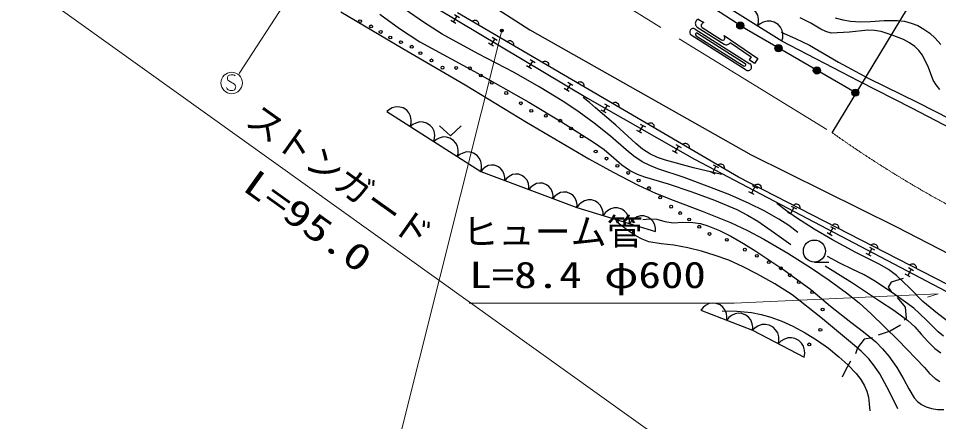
# Model space of a CAD drawing. Units: millimetres, scale not verified. Extents: x 40000 to 680000, y 20000 to 380000.
# Drawn here: x 289113 to 352872, y 244403 to 272312 of the extents above; entities that cross this region are included whole.
import ezdxf
from ezdxf.enums import TextEntityAlignment as Align

# ---------------------------------------------------------------- set-up
doc = ezdxf.new("R2010")
doc.units = ezdxf.units.MM
doc.header["$LTSCALE"] = 1000
doc.linetypes.add('CHAIN', pattern=[18.5, 12, -1.5, 3.5, -1.5])
for name, color, linetype, lineweight in [('M-BGD', 7, 'Continuous', 25), ('M-BGD-HTXT', 7, 'Continuous', 13), ('M-BMK', 2, 'CHAIN', 13), ('M-STR-STRC', 7, 'Continuous', 25)]:
    doc.layers.add(name, color=color, linetype=linetype, lineweight=lineweight)
doc.styles.add('ＭＳ ゴシック', font='')
doc.styles.get('ＭＳ ゴシック').set_extended_font_data('MS Gothic')

# ---------------------------------------------------------------- blocks, each defined once
blk = doc.blocks.new('BUHIN478')
at = {"color": 7, "linetype": 'Continuous', "lineweight": 25}
blk.add_lwpolyline([(-46, 246), (15, 237), (68, 216), (131, 179), (170, 131), (198, 76), (212, 0), (206, -61), (186, -120), (141, -178), (99, -217), (46, -246)], dxfattribs=at)
blk = doc.blocks.new('BUHIN479')
at = {"color": 7, "linetype": 'Continuous', "lineweight": 25}
blk.add_lwpolyline([(-59, 243), (2, 237), (56, 219), (121, 186), (163, 140), (194, 87), (212, 11), (209, -50), (193, -110), (151, -171), (110, -211), (59, -243)], dxfattribs=at)
blk = doc.blocks.new('BUHIN513')
at = {"color": 7, "linetype": 'Continuous', "lineweight": 25}
blk.add_lwpolyline([(151, -988), (367, -879), (541, -731), (729, -505), (815, -270), (853, -26), (806, 280), (697, 501), (545, 700), (298, 859), (88, 944), (-151, 988)], dxfattribs=at)
blk = doc.blocks.new('BUHIN523')
at = {"color": 7, "linetype": 'Continuous', "lineweight": 25}
blk.add_lwpolyline([(138, -956), (347, -852), (517, -711), (700, -494), (785, -267), (824, -33), (781, 264), (677, 478), (532, 672), (295, 828), (93, 911), (-138, 956)], dxfattribs=at)
blk = doc.blocks.new('BUHIN524')
at = {"color": 7, "linetype": 'Continuous', "lineweight": 25}
blk.add_lwpolyline([(310, -834), (478, -700), (604, -540), (727, -309), (759, -89), (749, 131), (653, 389), (517, 562), (349, 709), (105, 803), (-93, 839), (-310, 834)], dxfattribs=at)
blk = doc.blocks.new('BUHIN525')
at = {"color": 7, "linetype": 'Continuous', "lineweight": 25}
blk.add_lwpolyline([(385, -869), (556, -715), (679, -536), (795, -282), (815, -45), (789, 188), (670, 458), (515, 633), (326, 778), (60, 863), (-154, 888), (-385, 869)], dxfattribs=at)
blk = doc.blocks.new('BUHIN526')
at = {"color": 7, "linetype": 'Continuous', "lineweight": 25}
blk.add_lwpolyline([(321, -908), (505, -766), (644, -595), (781, -347), (820, -109), (813, 129), (713, 410), (570, 599), (390, 761), (128, 867), (-86, 909), (-321, 908)], dxfattribs=at)
blk = doc.blocks.new('BUHIN527')
at = {"color": 7, "linetype": 'Continuous', "lineweight": 25}
blk.add_lwpolyline([(233, -978), (440, -851), (603, -688), (773, -446), (839, -203), (857, 44), (785, 347), (657, 559), (489, 746), (228, 886), (11, 953), (-233, 978)], dxfattribs=at)
blk = doc.blocks.new('BUHIN634')
at = {"color": 7, "linetype": 'Continuous', "lineweight": 25}
blk.add_circle((0, 0), 99.5, dxfattribs=at)
blk = doc.blocks.new('BUHIN638')
at = {"color": 7, "linetype": 'Continuous', "lineweight": 25}
blk.add_circle((0, 0), 99.5, dxfattribs=at)
blk = doc.blocks.new('BUHIN639')
at = {"color": 7, "linetype": 'Continuous', "lineweight": 25}
blk.add_circle((0, 0), 99.5, dxfattribs=at)
blk = doc.blocks.new('BUHIN641')
at = {"color": 7, "linetype": 'Continuous', "lineweight": 25}
blk.add_circle((0, 0), 99.5, dxfattribs=at)
blk = doc.blocks.new('BUHIN642')
at = {"color": 7, "linetype": 'Continuous', "lineweight": 25}
blk.add_circle((0, 0), 99.5, dxfattribs=at)
blk = doc.blocks.new('BUHIN643')
at = {"color": 7, "linetype": 'Continuous', "lineweight": 25}
blk.add_circle((0, 0), 99.5, dxfattribs=at)
blk = doc.blocks.new('BUHIN644')
at = {"color": 7, "linetype": 'Continuous', "lineweight": 25}
blk.add_circle((0, 0), 99.5, dxfattribs=at)
blk = doc.blocks.new('BUHIN645')
at = {"color": 7, "linetype": 'Continuous', "lineweight": 25}
blk.add_circle((0, 0), 99.5, dxfattribs=at)
blk = doc.blocks.new('BUHIN646')
at = {"color": 7, "linetype": 'Continuous', "lineweight": 25}
blk.add_circle((0, 0), 99.5, dxfattribs=at)
blk = doc.blocks.new('BUHIN648')
at = {"color": 7, "linetype": 'Continuous', "lineweight": 25}
blk.add_circle((0, 0), 99.5, dxfattribs=at)
blk = doc.blocks.new('BUHIN649')
at = {"color": 7, "linetype": 'Continuous', "lineweight": 25}
blk.add_circle((0, 0), 99.5, dxfattribs=at)
blk = doc.blocks.new('BUHIN650')
at = {"color": 7, "linetype": 'Continuous', "lineweight": 25}
blk.add_circle((0, 0), 99.5, dxfattribs=at)
blk = doc.blocks.new('BUHIN651')
at = {"color": 7, "linetype": 'Continuous', "lineweight": 25}
blk.add_circle((0, 0), 99.5, dxfattribs=at)
blk = doc.blocks.new('BUHIN652')
at = {"color": 7, "linetype": 'Continuous', "lineweight": 25}
blk.add_circle((0, 0), 99.5, dxfattribs=at)
blk = doc.blocks.new('BUHIN654')
at = {"color": 7, "linetype": 'Continuous', "lineweight": 25}
blk.add_circle((0, 0), 99.5, dxfattribs=at)
blk = doc.blocks.new('BUHIN655')
at = {"color": 7, "linetype": 'Continuous', "lineweight": 25}
blk.add_circle((0, 0), 99.5, dxfattribs=at)
blk = doc.blocks.new('BUHIN656')
at = {"color": 7, "linetype": 'Continuous', "lineweight": 25}
blk.add_circle((0, 0), 99.5, dxfattribs=at)
blk = doc.blocks.new('BUHIN676')
at = {"color": 7, "linetype": 'Continuous', "lineweight": 25}
for p, q in [((-211, -242), (-281, 155)), ((246, 43), (-246, -43)), ((211, 242), (281, -155))]:
    blk.add_line(p, q, dxfattribs=at)
blk = doc.blocks.new('BUHIN677')
at = {"color": 7, "linetype": 'Continuous', "lineweight": 25}
for p, q in [((-206, -246), (-284, 149)), ((245, 48), (-245, -48)), ((206, 246), (284, -149))]:
    blk.add_line(p, q, dxfattribs=at)
blk = doc.blocks.new('BUHIN678')
at = {"color": 7, "linetype": 'Continuous', "lineweight": 25}
for p, q in [((-198, -253), (-289, 139)), ((243, 57), (-243, -57)), ((198, 253), (289, -139))]:
    blk.add_line(p, q, dxfattribs=at)
blk = doc.blocks.new('BUHIN685')
at = {"color": 7, "linetype": 'Continuous', "lineweight": 25}
for radius in [249, 220, 191, 161, 132, 97.5, 67.5, 38.8, 7.5]:
    blk.add_circle((0, 0), radius, dxfattribs=at)
blk = doc.blocks.new('BUHIN686')
at = {"color": 7, "linetype": 'Continuous', "lineweight": 25}
for radius in [249, 220, 191, 161, 132, 97.5, 67.5, 38.8, 7.5]:
    blk.add_circle((0, 0), radius, dxfattribs=at)
blk = doc.blocks.new('BUHIN787')
at = {"color": 7, "linetype": 'Continuous', "lineweight": 25}
blk.add_lwpolyline([(-221, 800), (-267, -230), (760, -335)], dxfattribs=at)
blk = doc.blocks.new('BUHIN792')
at = {"color": 7, "linetype": 'Continuous', "lineweight": 25}
blk.add_line((-579, -500), (71, -1253), dxfattribs=at)
blk.add_circle((0, 0), 765, dxfattribs=at)
blk = doc.blocks.new('BUHIN812')
at = {"color": 7, "linetype": 'Continuous', "lineweight": 13}
blk.add_lwpolyline([(518, 140), (525, 201), (508, 261), (468, 330), (392, 418), (309, 475), (212, 500), (118, 483), (50, 430), (10, 390), (-27, 318), (-24, 252), (64, -212), (43, -290), (-9, -374), (-82, -427), (-153, -454), (-238, -458), (-340, -393), (-453, -262), (-493, -198), (-514, -122), (-511, -40), (-480, 56)], dxfattribs=at)
blk.add_circle((0, 0), 746, dxfattribs=at)

msp = doc.modelspace()

# ---------------------------------------------------------------- linework, layer by layer
at = {"layer": 'M-BGD'}
for p, q in [((345498, 264402), (360846, 289740)), ((342020, 270727), (318324, 285604)), ((319493, 274780), (324540, 271517)), ((318055, 273052), (328543, 266792)), ((339003, 261322), (319540, 272692)), ((324540, 271517), (339884, 262858)), ((347350, 267961), (342020, 270727)), ((351027, 266106), (347350, 267961)), ((328543, 266792), (335965, 262565)), ((358435, 262195), (351027, 266106)), ((314640, 265869), (321145, 261705)), ((339884, 262858), (349951, 257880)), ((335965, 262565), (354908, 252612)), ((321145, 261705), (327815, 259216)), ((355112, 253042), (339003, 261322)), ((327815, 259216), (333268, 257555)), ((349951, 257880), (356212, 254655)), ((349583, 254056), (349375, 253710)), ((350415, 254299), (349583, 254056)), ((349375, 253710), (349617, 253363)), ((349999, 252982), (350553, 252323)), ((336400, 252127), (339988, 250723)), ((350553, 252323), (350623, 251561)), ((350623, 251561), (350484, 251422)), ((339988, 250723), (343556, 248871)), ((349513, 250659), (348681, 250382)), ((350241, 251075), (349513, 250659)), ((347711, 250105), (347260, 249515)), ((348300, 250209), (347711, 250105)), ((347260, 249515), (347121, 249099)), ((346775, 248579), (346428, 247955)), ((346428, 247955), (346186, 247470))]:
    msp.add_line(p, q, dxfattribs=at)
for points in [[(347103, 267173), (339557, 271537), (332011, 276447), (323192, 281902), (318191, 284721), (313372, 288448), (311736, 289721), (310093, 291483), (301365, 299848), (297455, 303485), (289225, 312170)], [(343117, 257486), (342484, 257971), (341806, 258415), (340792, 258982), (339742, 259501), (338397, 260094), (337029, 260632), (335245, 261292), (333430, 261899), (332862, 262119), (332324, 262392), (331765, 262768), (331227, 263204), (330137, 264161), (329012, 265068), (327977, 265830), (326903, 266545), (325202, 267577), (323473, 268557), (320965, 269865), (318477, 271229), (317179, 272053), (315914, 272928)], [(311453, 272760), (315754, 270237), (320060, 267710), (324327, 265133), (328627, 262589), (330327, 261659), (332064, 260777), (333261, 260222), (334481, 259723), (336484, 258975), (338461, 258173), (339624, 257625), (340761, 257023), (342425, 256050), (344060, 255024), (345298, 254195), (346500, 253316), (347363, 252620), (348194, 251873), (350060, 250028), (351886, 248137), (352235, 247742), (352634, 247384), (352956, 247180)], [(314158, 272616), (315525, 271625), (316926, 270684), (320719, 268629), (324480, 266522), (326738, 265161), (328970, 263746), (329691, 263228), (330381, 262658), (330933, 262187), (331514, 261771), (331986, 261526), (332487, 261334), (334142, 260852), (335765, 260316), (337334, 259728), (338885, 259083), (339630, 258702), (340346, 258269), (341492, 257468), (342631, 256653)], [(352964, 267394), (352709, 267704), (352506, 268045), (352163, 268913), (351756, 269776), (351514, 270096), (351229, 270370), (350854, 270627), (350431, 270841), (349665, 271153), (348885, 271405), (348433, 271483), (347971, 271502), (346699, 271371), (345419, 271300), (345065, 271408), (344724, 271576), (344010, 271991), (343280, 272345)], [(345698, 272358), (346227, 272209), (346775, 272117), (347460, 272080), (348164, 272102), (349102, 272168), (350028, 272174), (350502, 272114), (350979, 271992), (351429, 271812), (351852, 271579), (352261, 271288), (352640, 270945), (353021, 270503)], [(341955, 271350), (342955, 270927), (343929, 270449), (345942, 269282), (347985, 268167), (351427, 266495), (354838, 264770)], [(337822, 261512), (335892, 261969), (333951, 262491), (333396, 262689), (332861, 262944), (332364, 263268), (331897, 263645), (330515, 264912), (329108, 266121), (328673, 266483), (328237, 266843)], [(353857, 251074), (352791, 251879), (351774, 252722), (350884, 253648), (349960, 254521), (349395, 254922), (348794, 255276), (347136, 256103), (345511, 256979), (344258, 257715), (343035, 258502), (342343, 258992), (341658, 259494)], [(332381, 258383), (332864, 258432), (333339, 258419), (333904, 258265), (334486, 258170), (335159, 258211), (335836, 258191), (336365, 258106), (336880, 257961), (337684, 257628), (338474, 257237), (339361, 256742), (340218, 256195), (342138, 254897), (344024, 253550), (345384, 252392), (346784, 251279), (347670, 250626), (348514, 249928), (348990, 249449), (349430, 248921), (349969, 248142), (350463, 247322), (350800, 246659), (351184, 246036), (351412, 245791), (351691, 245583), (352016, 245420), (352374, 245309), (352798, 245250), (353236, 245250)], [(350039, 245286), (349446, 246502), (348792, 247706), (348442, 248242), (348046, 248738), (347504, 249279), (346909, 249786), (344834, 251513), (342727, 253187), (341524, 253930), (340278, 254628), (339321, 255124), (338329, 255569), (337401, 255908), (336453, 256190), (335503, 256428), (334530, 256610), (333652, 256703), (332784, 256856), (332329, 257031), (331895, 257264), (331255, 257696), (330649, 258162)], [(353210, 250313), (352842, 250612), (352022, 251451), (351160, 252246), (349847, 253195), (348502, 254093), (347708, 254554), (346882, 254965), (346022, 255374), (345185, 255836)], [(345008, 255178), (346905, 253999), (348781, 252762), (349779, 252108), (350737, 251406), (351225, 250952), (351671, 250455), (352125, 249935), (352623, 249458), (353019, 249169)], [(337866, 252079), (338888, 252046), (339901, 251954), (340575, 251827), (341238, 251641), (342016, 251352), (342770, 251008), (343638, 250539), (344478, 250017), (345236, 249482), (345962, 248895), (346577, 248338), (347159, 247727), (347477, 247316), (347740, 246879), (347902, 246499), (348006, 246101), (348067, 245639), (348097, 245157)]]:
    msp.add_lwpolyline(points, dxfattribs=at)
for centre, radius in [((322610, 271468), 100), ((322610, 271468), 87.5), ((322610, 271468), 75), ((322610, 271468), 62.5), ((322610, 271468), 50), ((322610, 271468), 37.5), ((322610, 271468), 25), ((322610, 271468), 12.5), ((316366, 270350), 99.5), ((328147, 264147), 99.5), ((338202, 256988), 99.5), ((343189, 254052), 99.5), ((344114, 253368), 99.5), ((344838, 252162), 99.5)]:
    msp.add_circle(centre, radius, dxfattribs=at)
at = {"layer": 'M-BGD-HTXT'}
for p, q in [((340600, 238224), (267794, 290265)), ((310823, 278377), (304402, 268508)), ((322610, 271468), (313145, 233798)), ((352841, 253257), (338704, 252596)), ((352841, 253257), (352102, 253007)), ((338704, 252596), (320350, 252596))]:
    msp.add_line(p, q, dxfattribs=at)
at = {"layer": 'M-BMK'}
msp.add_line((319133, 280579), (345498, 264402), dxfattribs=at)
msp.add_arc((391772, 329661), 80000, 234.65953, 252.74403, dxfattribs=at)
at = {"layer": 'M-STR-STRC'}
for p, q in [((336221, 272265), (336600, 272024)), ((336155, 271715), (338012, 270535)), ((336488, 271681), (337839, 270822)), ((339535, 268738), (335737, 271151)), ((336715, 270530), (335906, 271044)), ((336005, 271573), (339803, 269160)), ((336071, 271117), (339362, 269025)), ((336178, 271285), (339470, 269194)), ((338018, 271123), (340336, 269532)), ((338441, 270651), (339882, 269662)), ((339884, 269660), (339742, 269436)), ((340122, 269194), (339742, 269436)), ((340336, 269532), (340122, 269194))]:
    msp.add_line(p, q, dxfattribs=at)
for centre, radius, start, end in [((336293, 272026), 250, 106.74005, 150.21686), ((336315, 271969), 300, 142.7886, 237.76845), ((336567, 271808), 150, 137.96921, 238.37144), ((336706, 271743), 300, 110.50095, 146.4556), ((335871, 271362), 250, 57.56915, 237.56912), ((336124, 271201), 100, 57.56915, 237.56912), ((337762, 270967), 300, 340.94785, 31.47247), ((337919, 270949), 150, 237.56912, 327.56912), ((338173, 270787), 300, 237.31538, 332.96344), ((339416, 269109), 100, 237.56912, 57.56915), ((339669, 268949), 250, 237.56912, 57.56915)]:
    msp.add_arc(centre, radius, start, end, dxfattribs=at)

# ---------------------------------------------------------------- block references
at = {"layer": 'M-BGD', "rotation": 49.18191}
for name, p in [('BUHIN513', (339481, 272321)), ('BUHIN656', (312786, 272119)), ('BUHIN676', (319366, 272270)), ('BUHIN478', (320756, 271981)), ('BUHIN513', (341174, 271258)), ('BUHIN655', (313551, 271757)), ('BUHIN686', (339131, 271814)), ('BUHIN655', (314214, 271375)), ('BUHIN654', (314878, 270993)), ('BUHIN676', (321988, 270705)), ('BUHIN654', (315622, 270672)), ('BUHIN478', (323189, 270560)), ('BUHIN685', (341779, 270252)), ('BUHIN651', (316969, 269907)), ('BUHIN651', (317733, 269405)), ('BUHIN676', (324610, 269140)), ('BUHIN478', (325622, 269139)), ('BUHIN652', (318497, 268902)), ('BUHIN652', (319442, 268882)), ('BUHIN651', (320388, 268862)), ('BUHIN651', (321152, 268359)), ('BUHIN685', (344441, 268713)), ('BUHIN650', (321916, 267856)), ('BUHIN676', (327232, 267575)), ('BUHIN478', (328055, 267718)), ('BUHIN650', (322920, 267148)), ('BUHIN685', (347103, 267173)), ('BUHIN523', (315453, 265349)), ('BUHIN645', (323924, 266439)), ('BUHIN478', (330488, 266296)), ('BUHIN649', (324648, 265916)), ('BUHIN677', (329780, 266088)), ('BUHIN523', (317080, 264307)), ('BUHIN787', (319045, 264531)), ('BUHIN649', (325654, 265574)), ('BUHIN648', (326659, 265232)), ('BUHIN648', (327403, 264689)), ('BUHIN677', (332254, 264678)), ('BUHIN478', (332921, 264875)), ('BUHIN523', (318706, 263266)), ('BUHIN523', (320332, 262225)), ('BUHIN677', (334728, 263269)), ('BUHIN478', (335354, 263454)), ('BUHIN646', (329112, 263101)), ('BUHIN646', (329863, 262605)), ('BUHIN524', (321979, 261394)), ('BUHIN646', (330614, 262109)), ('BUHIN678', (337318, 261854)), ('BUHIN478', (337787, 262032)), ('BUHIN524', (323646, 260771)), ('BUHIN645', (331365, 261613)), ('BUHIN524', (325313, 260149)), ('BUHIN645', (332089, 261090)), ('BUHIN678', (340024, 260432)), ('BUHIN479', (340346, 260632)), ('BUHIN524', (326981, 259527)), ('BUHIN644', (332813, 260567)), ('BUHIN525', (328723, 258939)), ('BUHIN525', (330541, 258386)), ('BUHIN644', (333577, 259924)), ('BUHIN479', (343030, 259252)), ('BUHIN525', (332359, 257832)), ('BUHIN643', (334341, 259280)), ('BUHIN643', (334964, 258838)), ('BUHIN678', (342730, 259010)), ('BUHIN642', (335588, 258395)), ('BUHIN642', (336291, 257893)), ('BUHIN678', (345436, 257588)), ('BUHIN479', (345715, 257872)), ('BUHIN641', (336995, 257390)), ('BUHIN792', (344266, 256207)), ('BUHIN639', (339448, 256304)), ('BUHIN678', (348142, 256166)), ('BUHIN479', (348400, 256492)), ('BUHIN639', (340280, 255875)), ('BUHIN639', (341111, 255446)), ('BUHIN638', (341942, 255017)), ('BUHIN678', (350849, 254744)), ('BUHIN479', (351085, 255112)), ('BUHIN638', (342565, 254534)), ('BUHIN526', (337297, 251776)), ('BUHIN526', (339091, 251074)), ('BUHIN527', (340880, 250260)), ('BUHIN527', (342664, 249334)), ('BUHIN634', (344677, 250754)), ('BUHIN634', (343913, 249749))]:
    msp.add_blockref(name, p, dxfattribs=at)
at = {"layer": 'M-BGD-HTXT', "rotation": 49.18191}
msp.add_blockref('BUHIN812', (303893, 267845), dxfattribs=at)

# ---------------------------------------------------------------- texts
at = {"layer": 'M-BGD-HTXT', "style": 'ＭＳ ゴシック'}
msp.add_text('ストンガード', height=1833, rotation=324.6, dxfattribs=at).set_placement((304405, 264576), align=Align.BOTTOM_LEFT)
at = {"layer": 'M-BGD-HTXT', "style": 'ＭＳ ゴシック', "width": 1.35}
msp.add_text('L=95.0', height=1833, rotation=324.4, dxfattribs=at).set_placement((304223, 260034), align=Align.BOTTOM_LEFT)
at = {"layer": 'M-BGD-HTXT', "style": 'ＭＳ ゴシック'}
msp.add_text('ヒューム管', height=1833, dxfattribs=at).set_placement((319875, 256085), align=Align.BOTTOM_LEFT)
at = {"layer": 'M-BGD-HTXT', "style": 'ＭＳ ゴシック', "width": 1.25}
msp.add_text('L=8.4 φ600', height=1833, dxfattribs=at).set_placement((320350, 253096), align=Align.BOTTOM_LEFT)

doc.saveas('drawing.dxf')
